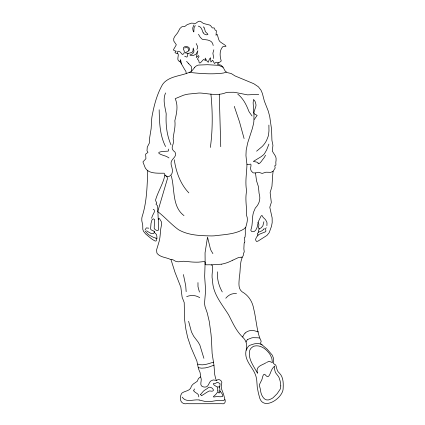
<?xml version="1.0" encoding="UTF-8"?>
<svg xmlns="http://www.w3.org/2000/svg" width="425" height="425" viewBox="0 0 425 425"><rect width="100%" height="100%" fill="white"/><g stroke="black" fill="none" stroke-linecap="round" stroke-linejoin="round"><path stroke-width="0.64" d="M258.735 94.329L247.525 94.86L235.386 92.48A31.046 31.046 0 0 0 233.755 92.257L227.747 92.299A19.917 19.917 0 0 0 226.206 92.576C218.014 96.034 209.297 93.739 200.844 93.059A40.481 40.481 0 0 0 198.942 93.027L188.355 94.095A40.943 40.943 0 0 0 183.472 95.221L175.196 98.669C178.452 105.798 176.587 113.517 174.834 120.732C175.722 126.937 173.639 132.823 173.129 138.906C175.196 144.755 168.672 147.565 174.994 152.097C177.884 156.862 170.335 159.077 171.078 163.667A16.819 16.819 0 0 0 171.206 164.937C172.237 168.507 173.836 172.863 170.266 175.7C168.077 177.836 164.613 175.881 164.193 173.225C157.415 173.076 147.039 174.223 144.553 166.218A6.858 6.858 0 0 0 144.224 165.277L142.933 161.914L145.918 158.684L145.642 154.132L147.99 152.352L147.002 150.779L147.278 147.103L149.281 143.236L149.696 137.525L151.141 128.632L151.497 121.991A60.472 60.472 0 0 1 151.938 116.912C153.956 105.761 156.862 94.35 162.562 84.479A20.193 20.193 0 0 1 164.81 81.882C172.247 75.299 183.175 75.995 191.627 71.198L191.404 66.794A2.518 2.518 0 0 0 191.165 66.311L190.899 65.96A9.068 9.068 0 0 0 190.347 65.381L190.097 65.142A38.861 38.861 0 0 1 188.493 63.484M217.494 271.809C216.909 278.858 218.827 285.797 222.259 291.927M213.52 58.464L213.541 57.912A8.564 8.564 0 0 0 213.525 57.003L212.893 53.226L213.833 49.805M219.847 390.24L219.821 390.665M197.97 282.593L197.997 286.705L199.447 292.087M147.762 170.266C147.13 185.837 146.944 201.705 142.136 216.623A11.31 11.31 0 0 0 141.796 218.519L141.796 220.442A9.876 9.876 0 0 0 142.072 222.052L142.731 225.043L142.816 229.436L143.581 231.407L145.701 234.005L150.902 238.329A37.219 37.219 0 0 0 153.149 239.891L155.109 241.012L156.156 240.959L156.474 239.928L156.071 238.212L156.947 238.441L156.852 236.358L156.496 234.499L154.514 232.533L154.068 231.2L151.183 229.872L150.572 229.017L151.024 223.337L151.969 219.906L153.244 218.795L154.572 219.433L154.185 228.246L155.056 229.596L157.123 230.616L158.1 230.504L158.403 229.697L158.488 218.498L158.982 218.381L159.641 218.907L161.266 221.568A6.056 6.056 0 0 1 161.665 223.98L160.655 229.404L160.188 234.935A45.512 45.512 0 0 1 159.221 241.145L156.586 249.895L156.857 252.811A5.509 5.509 0 0 0 157.383 253.783C160.831 257.614 166.653 257.29 171.009 259.68L174.967 272.228L180.822 287.194L182.139 297.234L184.222 302.579L184.54 319.318L185.852 329.083L187.643 337.413L190.968 347.337L196.86 360.995L198.48 368.799L200.053 372.438L200.68 376.13L200.467 376.874L198.475 378.51L197.269 381.273L193.306 383.977A12.022 12.022 0 0 0 191.393 386.224C190.506 391.308 185.066 390.575 181.863 393.136C178.824 397.651 180.163 404.998 187.154 403.66A88.288 88.288 0 0 0 189.47 403.729L221.68 403.707C224.767 404.558 226.058 401.699 224.798 399.203A44.694 44.694 0 0 0 224.14 396.467C223.518 392.36 220.054 388.524 221.595 384.264C223.013 381.188 218.944 377.91 216.479 380.465L213.175 379.929L210.837 380.965A6.077 6.077 0 0 0 209.817 382.133C208.633 383.95 208.027 387.005 205.355 387.063A6.003 6.003 0 0 1 203.246 386.84C198.459 385.746 202.491 380.449 200.834 377.522A4.176 4.176 0 0 0 200.414 376.959M187.972 53.407L187.202 56.775A1.089 1.089 0 0 1 186.671 57.056L184.705 56.217M212.904 253.629L211.151 250.66A20.166 20.166 0 0 1 210.449 249.108L207.528 237.123L205.052 252.822L205.158 264.648C207.485 265.126 210.003 264.329 212.218 265.184C213.387 269.918 211.055 275.342 212.569 280.314C212.617 293.686 221.983 304.135 228.618 314.856C232.757 322.814 236.268 331.288 243.031 337.482C246.245 340.505 247.414 344.994 246.346 349.26C242.919 361.25 254.862 367.859 256.482 378.606A21.367 21.367 0 0 1 256.796 380.848L257.263 387.217L258.294 392.604A112.009 112.009 0 0 0 259.308 396.504C262.39 411.942 283.14 398.294 283.151 388.434C283.433 383.122 283.422 376.986 279.299 373.007C276.771 371.094 276.834 367.976 275.873 365.362A3.235 3.235 0 0 0 275.028 364.544L274.507 364.267A6.109 6.109 0 0 0 274.311 364.188L273.302 363.242L273.429 358.121L272.335 355.242L267.176 349.191L260.908 343.883L260.541 343.044L260.902 342.136A3.033 3.033 0 0 0 261.141 341.068C257.762 334.448 256.987 326.166 255.595 318.644A99.482 99.482 0 0 0 253.683 308.741C252.519 301.67 248.444 295.306 242.123 291.816C237.586 288.517 239.195 281.892 239.317 277.142C240.81 270.034 239.312 261.673 243.36 255.303A1.121 1.121 0 0 0 243.398 255.027L243.541 253.188A6.688 6.688 0 0 1 243.684 253.04L244.263 251.935L244.008 249.857A11.14 11.14 0 0 1 243.87 248.768L244.088 243.95A5.217 5.217 0 0 1 244.274 242.818M210.364 147.443C212.776 129.768 212.686 111.876 210.922 94.148M177.198 53.237L177.703 51.542A0.882 0.882 0 0 1 178.277 51.223L180.025 51.866L182.357 54.464C185.029 54.028 184.615 50.761 183.303 49.098C182.484 45.31 190.108 45.895 189.529 49.369A2.794 2.794 0 0 1 189.067 50.479L187.839 51.505L185.486 52.493L185.422 52.912L188.27 53.407L191.951 52.466L192.939 51.101L193.242 48.036L193.906 50.474L193.832 52.121L192.631 53.784L189.821 55.032L190.915 55.494A8.208 8.208 0 0 0 193.641 55.372L196.047 54.108L197.885 50.708L196.222 57.545L198.507 55.553C200.759 57.099 195.24 58.809 198.709 60.307C199.203 66.194 201.455 61.094 203.718 59.373L205.503 60.679L205.153 58.076L207.177 61.317L208.25 62.31L209.445 59.064L210.572 57.789L210.874 62.023L212.707 60.244L214.455 63.484L216.176 62.215L218.652 62.911M186.214 73.297L186.139 72.797A13.451 13.451 0 0 0 185.863 71.326C183.653 68.197 182.065 64.547 179.918 61.524C174.935 60.499 181.13 52.742 176.348 53.258A2.226 2.226 0 0 1 175.589 53.056L174.957 52.312L176.232 51.165L173.905 50.532L173.522 49.603L176.333 44.795L173.777 41.013L173.724 38.542L174.739 36.465L177.565 32.911L179.94 28.491L181.751 26.871A2.46 2.46 0 0 1 182.899 26.647L184.593 26.647L187.17 24.634L191.452 23.131L195.601 23.412L197.822 21.813A2.917 2.917 0 0 1 198.958 21.314L199.367 21.255A3.421 3.421 0 0 1 200.605 21.388L202.959 23.141A3.193 3.193 0 0 0 203.469 23.476L209.732 25.08A4.149 4.149 0 0 1 210.922 26.052L212.24 27.885L214.216 27.949L215.204 30.154L216.415 30.685L215.996 35.302L216.915 34.361L217.249 34.489L218.7 39.424A8.335 8.335 0 0 0 219.316 40.779C219.741 42.574 230.743 47.382 223.55 46.394A1.897 1.897 0 0 0 223.008 46.522C219.258 50.033 219.757 56.44 221.202 60.791A2.38 2.38 0 0 1 220.995 61.29C219.422 62.618 214.423 64.51 219.868 64.882A4.181 4.181 0 0 1 221.218 65.37L222.955 67.065L225.144 70.98L226.881 72.526L231.189 73.504L235.067 75.948L253.778 83.714L258.368 86.78L261.008 90.222L262.384 93.447L264.35 101.097L268.217 110.962L269.7 116.413L271.591 129.519L271.926 140.362L272.93 145.281L272.308 151.141L275.65 156.437L276.096 158.366L276.032 160.889A11.725 11.725 0 0 1 275.814 161.973L275.915 165.033L274.736 165.808L275.076 167.37A2.221 2.221 0 0 1 275.065 168.21L273.084 171.302L272.521 176.688A55.059 55.059 0 0 0 272.377 179.823L271.952 186.368L270.135 192.621L271.325 202.417L269.795 207.278L272.149 217.929L272.191 222.535L271.506 226.275L269.168 232.698L266.958 235.423L257.885 241.188L256.392 241.395L255.637 239.955A2.927 2.927 0 0 1 255.669 239.073L256.631 236.906L257.869 235.631L257.375 233.479L258.708 232.135L258.522 230.584L259.229 228.894L258.373 227.811L258.937 224.873L258.193 222.461L257.375 226.217A10.423 10.423 0 0 1 257.189 226.992A14.094 14.094 0 0 1 256.843 228.039L255.834 230.026L254.511 231.322A3.294 3.294 0 0 1 253.714 231.673L252.025 231.699L250.978 230.727A1.87 1.87 0 0 1 250.899 229.84C253.39 223.274 251.202 215.842 254.713 209.578A8.675 8.675 0 0 1 255.298 208.075C259.261 204.016 260.923 198.905 259.069 193.317A66.273 66.273 0 0 1 258.857 190.937L258.288 186.198L256.546 180.853L255.462 172.959L253.454 172.89A2.497 2.497 0 0 1 252.981 172.715L251.435 171.174A6.189 6.189 0 0 1 250.824 169.825L250.771 169.639A4.898 4.898 0 0 1 250.591 168.38C250.564 166.908 252.2 162.881 249.289 164.374A3.177 3.177 0 0 1 248.296 164.464L246.957 164.193L246.58 161.697L245.953 155.481L246.187 150.174L247.632 143.087L252.269 128.791L253.56 123.601A29.394 29.394 0 0 0 253.868 121.247L253.98 115.823L253.141 102.723L253.544 99.455L254.857 101.044A14.317 14.317 0 0 1 255.468 102.531L255.94 104.492A6.317 6.317 0 0 1 255.898 106.17L253.826 112.593L254.352 113.937L257.168 115.398L255.77 117.295A5.366 5.366 0 0 0 255.011 118.394L254.532 119.494M180.078 61.63L180.131 61.253A21.718 21.718 0 0 1 180.211 60.738L180.572 59.702L181.475 63.947M188.344 50.394L188.307 48.593A1.195 1.195 0 0 0 188.132 48.301L187.468 47.818A2.816 2.816 0 0 0 185.762 47.658L185.183 47.818A10.673 10.673 0 0 0 184.848 47.94L184.625 48.025M263.904 221.722L262.868 225.781A3.092 3.092 0 0 1 262.56 226.217L262.368 226.435A4.574 4.574 0 0 0 262.113 226.732L261.274 227.811L260.217 228.294A3.219 3.219 0 0 0 259.686 228.586L259.223 228.953M266.889 225.659L267.012 223.093A6.269 6.269 0 0 0 266.565 221.483L265.476 219.709A11.422 11.422 0 0 0 264.424 218.583L263.128 217.361L262.087 215.571A0.568 0.568 0 0 0 261.742 215.518L260.971 216.197L258.814 220.671A43.653 43.653 0 0 0 257.927 222.668M165.575 92.942C162.541 99.732 165.075 106.962 166.202 113.852C165.638 124.413 166.706 135.028 170.988 144.845M145.021 230.053L146.28 227.912L148.798 228.161M151.582 218.253L152.267 216.277A14.413 14.413 0 0 1 153.027 214.604L154.248 212.208A3.719 3.719 0 0 0 154.248 209.998L153.563 209.488A3.427 3.427 0 0 0 153.239 209.637L153.191 209.663M268.919 144.091L266.645 149.951L264.462 153.717A11.475 11.475 0 0 1 263.484 154.822L261.062 156.74L253.343 161.431L256.966 162.169L257.98 162.77A0.834 0.834 0 0 1 258.097 163.072L258.108 163.163A2.805 2.805 0 0 1 258.102 163.498L258.102 163.545A3.278 3.278 0 0 0 258.092 163.8C260.142 164.14 262.082 159.928 263.638 158.376A28.167 28.167 0 0 0 264.727 156.708L265.556 155.263M246.245 350.221L247.509 347.507L248.891 345.865A4.42 4.42 0 0 1 249.64 345.366L254.182 343.883L257.757 343.416A7.342 7.342 0 0 1 259.192 343.612L262.103 344.893M242.611 336.998L244.184 334.119A8.245 8.245 0 0 1 245.14 333.057M193.991 24.884L192.838 27.572A4.994 4.994 0 0 0 192.743 28.517L192.934 29.984A9.079 9.079 0 0 0 193.306 31.142L193.832 31.971L194.034 28.002A4.266 4.266 0 0 1 194.438 26.892L195.346 25.617M257.901 235.514L258.033 235.312A3.899 3.899 0 0 1 258.82 234.478L265.598 231.737L265.944 230.993L265.423 228.852L266.278 227.784M194.491 67.655L191.627 71.198M196.812 49.39L196.998 49.141A8.495 8.495 0 0 0 197.349 48.636L197.721 46.697L196.185 43.552M264.286 228.565L263.93 229.032M225.787 298.238C228.342 294.961 232.321 293.022 236.502 293.654M245.14 333.057L245.942 332.392A10.003 10.003 0 0 1 250.856 330.538L254.081 330.671L258.389 331.909M256.594 151.199L262.177 146.513A24.522 24.522 0 0 0 266.602 140.351L268.058 136.691A20.257 20.257 0 0 0 268.573 134.56L268.967 130.804L268.882 125.072M247.823 339.41L251.658 337.907A22.35 22.35 0 0 1 253.024 337.684L258.257 337.801A12.229 12.229 0 0 1 259.5 338.125M224.899 399.686L223.231 400.573A2.901 2.901 0 0 1 222.562 400.695L219.635 400.355A9.515 9.515 0 0 0 218.625 400.281L213.35 401.088A29.357 29.357 0 0 1 211.352 401.418L205.217 401.482L199.134 399.999M266.47 362.477L269.222 361.271L272.372 362.642L271.979 359.194A8.808 8.808 0 0 0 271.825 358.429L270.47 355.226A20.002 20.002 0 0 0 270.141 354.673C266.847 349.408 260.498 344.377 253.948 346.168A6.067 6.067 0 0 0 253.061 346.566L251.249 348.006A8.144 8.144 0 0 0 249.778 350.301C247.531 358.599 253.842 366.297 257.507 373.235C255.271 366.18 261.598 365.495 265.875 362.865M273.084 171.302L270.858 172.332L265.976 172.215L262.14 173.427L259.048 172.38A2.853 2.853 0 0 0 258.453 172.263L255.462 172.959M232.799 260.19L238.51 257.539A14.689 14.689 0 0 1 241.092 257.226M171.009 259.68C172.407 258.432 175.174 261.89 177.188 261.646A7.671 7.671 0 0 0 178.665 261.789L183.637 261.253L188.939 261.715A63.081 63.081 0 0 0 198.64 262.14L204.133 261.561L205.137 262.087L204.685 275.857A58.862 58.862 0 0 0 204.786 278.455L205.615 290.44L204.505 303.36L205.004 306.462L206.614 311.148A48.684 48.684 0 0 1 207.31 313.209L209.27 321.523L210.965 333.784A150.54 150.54 0 0 1 211.613 342.747L212.128 353.483L213.956 365.16L209.026 366.998L205.174 367.928L201.625 368.183L198.284 367.683M226.227 72.08L225.165 72.478A21.059 21.059 0 0 1 223.369 73.042C212.112 74.54 200.573 73.599 189.306 72.362M213.493 362.174C208.457 363.598 202.969 366.074 197.747 364.098M186.676 296.629C190.952 294.817 195.803 295.157 199.739 297.643M258.729 232.071L261.534 231.019L263.293 229.771A8.542 8.542 0 0 0 263.93 229.032M221.414 264.175L211.331 264.849M164.9 175.227C163.147 183.722 158.02 191.569 155.587 199.92A3.575 3.575 0 0 0 155.81 201.073L156.798 203.065L156.257 203.803A3.883 3.883 0 0 0 156.108 203.878L155.996 204.335L157.292 205.482A2.04 2.04 0 0 1 157.627 206.104L158.254 219.64M241.092 257.215L242.101 257.183M198.294 26.106C201.572 26.86 202.05 30.218 203.171 32.773M156.947 238.441L154.264 237.617A27.078 27.078 0 0 1 153.101 237.192L148.702 234.77A12.745 12.745 0 0 1 147.868 234.069L145.26 231.147M223.045 67.208L219.178 65.562A12.267 12.267 0 0 0 218.301 65.322L207.522 64.712L198.422 65.067A7.268 7.268 0 0 0 194.469 67.633M168.991 157.941L167.285 156.883A15.56 15.56 0 0 0 165.729 156.156C152.697 152.23 160.395 151.459 168.109 151.151A1.227 1.227 0 0 0 168.56 150.535L168.518 149.069M146.593 230.743L147.778 231.556A22.807 22.807 0 0 0 149.781 232.735C151.406 234.117 154.96 234.35 154.185 231.37M183.993 215.629C171.753 206.46 175.052 188.758 171.211 175.711M237.793 94.148C243.259 98.536 246.362 104.784 248.8 111.185A19.316 19.316 0 0 0 249.427 112.285L252.062 115.983M188.493 63.49L186.575 61.312M182.197 397.136C185.842 402.757 193.003 399.452 198.417 399.893A9.068 9.068 0 0 1 199.134 399.999M188.854 192.897C180.253 183.908 176.056 171.907 174.287 159.779M203.517 26.759L204.09 27.837M198.48 34.271L200.265 37.31L201.971 39.004A4.579 4.579 0 0 0 203.113 39.552C207.363 39.716 212.702 40.189 213.207 45.533M203.904 358.328L199.814 344.967L198.14 342.104L193.673 336.212L191.452 331.92L188.604 321.305M216.479 380.465L215.868 379.121A15.024 15.024 0 0 1 215.688 378.67L214.737 374.685L213.956 365.16M165.575 146.545C159.726 135.23 159.444 122.225 159.163 109.777M217.18 387.345L217.393 387.961A9.722 9.722 0 0 1 217.85 390.596M234.271 106.362L239.461 121.72L244.093 138.561M219.353 387.265L219.497 387.69M198.788 396.892C199.245 393.311 195.091 393.189 193.853 390.92M246.957 164.193C246.792 172.736 245.044 181.236 246.458 189.885A34.143 34.143 0 0 1 246.282 192.971C245.167 200.472 246.936 207.878 246.569 215.379C249.119 221.282 244.758 226.488 245.262 232.236A19.21 19.21 0 0 1 245.321 233.899L245.087 237.182A3.235 3.235 0 0 0 244.635 237.315L244.29 238.027L244.848 241.246A2.231 2.231 0 0 1 244.758 241.676L244.46 242.409A6.194 6.194 0 0 0 244.295 242.824M183.409 274.571L185.725 285.759L186.155 291.662M219.268 94.345L220.75 146.715M217.828 390.596L217.839 391.133M164.905 175.201A1.44 1.44 0 0 1 165.304 175.392L166.961 176.816A2.332 2.332 0 0 1 167.147 177.183L167.376 178.442A14.137 14.137 0 0 1 167.392 178.851L157.739 211.602C165.038 217.175 171.036 224.273 178.458 229.67C188.36 235.461 200.297 235.689 211.469 235.928A75.905 75.905 0 0 0 214.444 235.817C224.235 234.51 234.956 234.361 243.642 229.176A15.837 15.837 0 0 0 245.528 227.407M203.161 32.773A4.532 4.532 0 0 0 205.44 34.547A5.259 5.259 0 0 0 206.704 34.829C210.54 34.494 204.218 32.459 204.993 30.223A14.174 14.174 0 0 0 204.106 27.832M232.783 260.164A38.84 38.84 0 0 1 221.42 264.212M246.123 341.971A6.216 6.216 0 0 1 247.77 339.352M193.71 390.904A3.427 3.427 0 0 1 194.607 388.949M219.555 387.669A7.666 7.666 0 0 1 219.906 390.24M280.771 385.905L280.665 387.478A7.507 7.507 0 0 1 280.165 389.231L277.233 393.592L273.116 397.71A12.676 12.676 0 0 1 270.236 399.272C264.86 402.236 261.237 395.739 260.658 391.234A16.421 16.421 0 0 0 260.249 388.795L259.377 385.448A3.427 3.427 0 0 1 259.447 384.535L261.582 380.263A11.996 11.996 0 0 0 262.135 378.888C262.496 376.863 263.766 371.716 265.891 375.535C268.924 379.599 270.454 372.172 271.575 370.101A14.291 14.291 0 0 1 272.914 367.944L274.534 366.037L274.693 369.798L275.315 372.119A6.449 6.449 0 0 0 275.82 373.06L278.348 376.337A9.86 9.86 0 0 1 279.124 377.783L280.086 380.853A29.612 29.612 0 0 1 280.649 384.131L280.771 385.905M219.789 386.357C218.105 388.105 215.512 386.038 213.833 384.784A1.573 1.573 0 0 1 213.669 384.636L213.403 383.541L215.533 383.323L217.345 382.272L218.551 382.803A10.609 10.609 0 0 0 219.374 383.27L220.081 383.759L219.789 386.357M219.98 391.935L219.592 392.758A1.275 1.275 0 0 1 219.056 392.95L218.429 392.716L217.977 391.648A5.578 5.578 0 0 0 217.807 391.845A31.562 31.562 0 0 0 217.122 392.716L216.075 394.081A11.167 11.167 0 0 1 215.475 394.751C210.226 399.075 216.484 395.67 219.018 396.706A26.733 26.733 0 0 0 220.888 396.759C225.218 397.423 221.228 392.195 219.794 391.043L219.98 391.935M200.579 394.458L201.482 395.755L204.367 393.933A33.208 33.208 0 0 0 205.339 393.252L208.526 391.313A7.342 7.342 0 0 1 209.838 390.942C217.733 392.711 210.391 384.296 207.634 388.259A10.237 10.237 0 0 1 207.129 388.641L204.669 390.182A11.172 11.172 0 0 0 203.463 391.106L200.579 394.458"/></g></svg>
